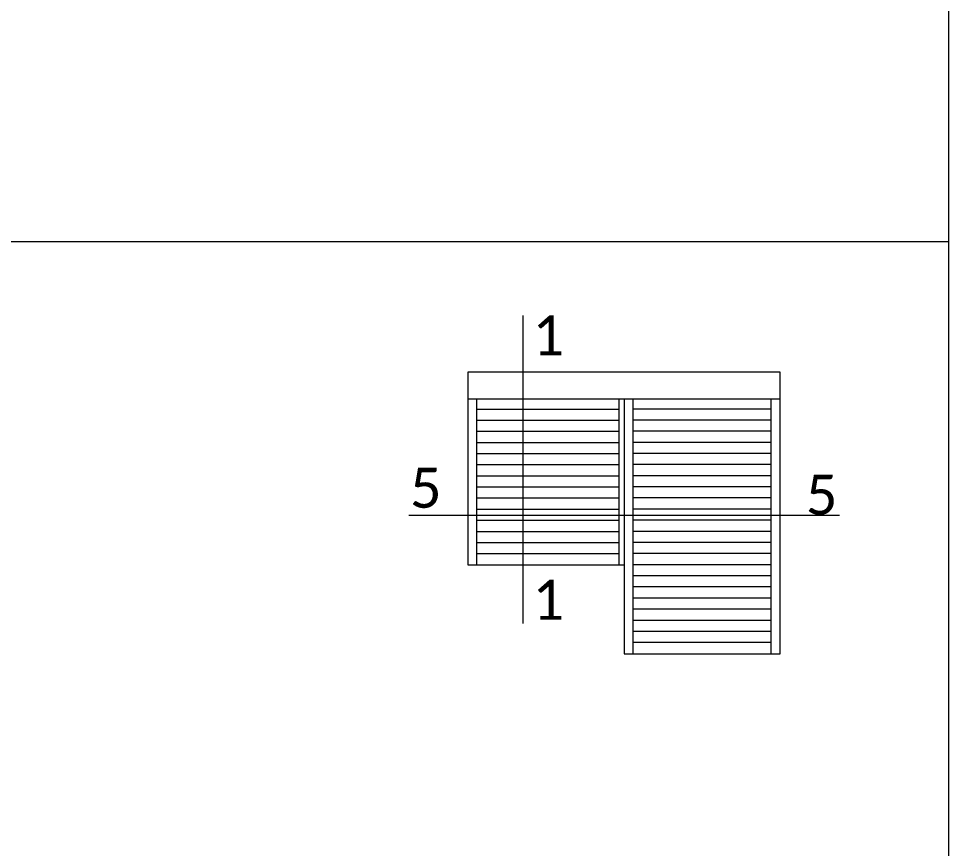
# Model space of a CAD drawing. Header units: millimetres. Extents: x 0 to 7790, y 0 to 17467.
# Drawn here: x 2220.2 to 2545, y 3183 to 3472.9 of the extents above; entities that cross this region are included whole.
import ezdxf

# ---------------------------------------------------------------- set-up
doc = ezdxf.new("R2010")
doc.units = ezdxf.units.MM
doc.layers.add('_MB_ramka_0.15', color=124, linetype='Continuous', lineweight=15)
doc.layers.add('_MB_widokowa_0.15', color=153, linetype='Continuous', lineweight=15)
doc.styles.add('_MB_Calibri_Light_2.5', font='calibril.ttf', dxfattribs={"height": 2.5})

msp = doc.modelspace()

# ---------------------------------------------------------------- linework, layer by layer
at = {"layer": '_MB_ramka_0.15'}
for points in [[(45, 5345), (2545, 5345), (2545, 2745), (45, 2745), (45, 5345)], [(1045, 3395), (2545, 3395)]]:
    msp.add_lwpolyline(points, dxfattribs=at)
at = {"layer": '_MB_widokowa_0.15'}
for points in [[(2396.312, 3369.17), (2396.312, 3289.545)], [(2431.674, 3339.95), (2431.674, 3251.015), (2486.274, 3251.015), (2486.274, 3349.4), (2377.074, 3349.4), (2377.074, 3282.095), (2431.674, 3282.095)], [(2486.274, 3339.95), (2377.074, 3339.95)], [(2380.224, 3282.095), (2380.224, 3339.95)], [(2429.992, 3282.095), (2429.992, 3339.95)], [(2434.824, 3251.015), (2434.824, 3339.95)], [(2483.124, 3251.015), (2483.124, 3339.95)], [(2380.224, 3336.485), (2429.992, 3336.485)], [(2483.124, 3336.485), (2434.824, 3336.485)], [(2380.224, 3332.6), (2429.992, 3332.6)], [(2483.124, 3332.6), (2434.824, 3332.6)], [(2380.224, 3328.715), (2429.992, 3328.715)], [(2483.124, 3328.715), (2434.824, 3328.715)], [(2380.224, 3324.83), (2429.992, 3324.83)], [(2483.124, 3324.83), (2434.824, 3324.83)], [(2380.224, 3320.945), (2429.992, 3320.945)], [(2483.124, 3320.945), (2434.824, 3320.945)], [(2380.224, 3317.06), (2429.992, 3317.06)], [(2483.124, 3317.06), (2434.824, 3317.06)], [(2380.224, 3313.175), (2429.992, 3313.175)], [(2483.124, 3313.175), (2434.824, 3313.175)], [(2380.224, 3309.29), (2429.992, 3309.29)], [(2483.124, 3309.29), (2434.824, 3309.29)], [(2380.224, 3305.405), (2429.992, 3305.405)], [(2483.124, 3305.405), (2434.824, 3305.405)], [(2380.224, 3301.52), (2429.992, 3301.52)], [(2483.124, 3301.52), (2434.824, 3301.52)], [(2356.436, 3299.415), (2506.914, 3299.415)], [(2380.224, 3297.635), (2429.992, 3297.635)], [(2483.124, 3297.635), (2434.824, 3297.635)], [(2380.224, 3293.75), (2429.992, 3293.75)], [(2483.124, 3293.75), (2434.824, 3293.75)], [(2380.224, 3289.865), (2429.992, 3289.865)], [(2396.312, 3289.545), (2396.312, 3261.545)], [(2483.124, 3289.865), (2434.824, 3289.865)], [(2380.224, 3285.98), (2429.992, 3285.98)], [(2483.124, 3285.98), (2434.824, 3285.98)], [(2483.124, 3282.095), (2434.824, 3282.095)], [(2483.124, 3278.21), (2434.824, 3278.21)], [(2483.124, 3274.325), (2434.824, 3274.325)], [(2483.124, 3270.44), (2434.824, 3270.44)], [(2483.124, 3266.555), (2434.824, 3266.555)], [(2483.124, 3262.67), (2434.824, 3262.67)], [(2483.124, 3258.785), (2434.824, 3258.785)], [(2483.124, 3254.9), (2434.824, 3254.9)]]:
    msp.add_lwpolyline(points, dxfattribs=at)

# ---------------------------------------------------------------- texts
at = {"layer": '_MB_widokowa_0.15', "char_height": 14, "width": 13.66942, "attachment_point": 4, "style": '_MB_Calibri_Light_2.5'}
for s, insert in [('{\\fCalibri Light|b0|i0|c238|p34;1}', (2399.703, 3362.218)), ('{\\fCalibri Light|b0|i0|c238|p34;5}', (2356.885, 3308.904)), ('{\\fCalibri Light|b0|i0|c238|p34;5}', (2495.18, 3306.506)), ('{\\fCalibri Light|b0|i0|c238|p34;1}', (2399.703, 3269.865))]:
    msp.add_mtext(s, dxfattribs=dict(at, insert=insert))

doc.saveas('drawing.dxf')
